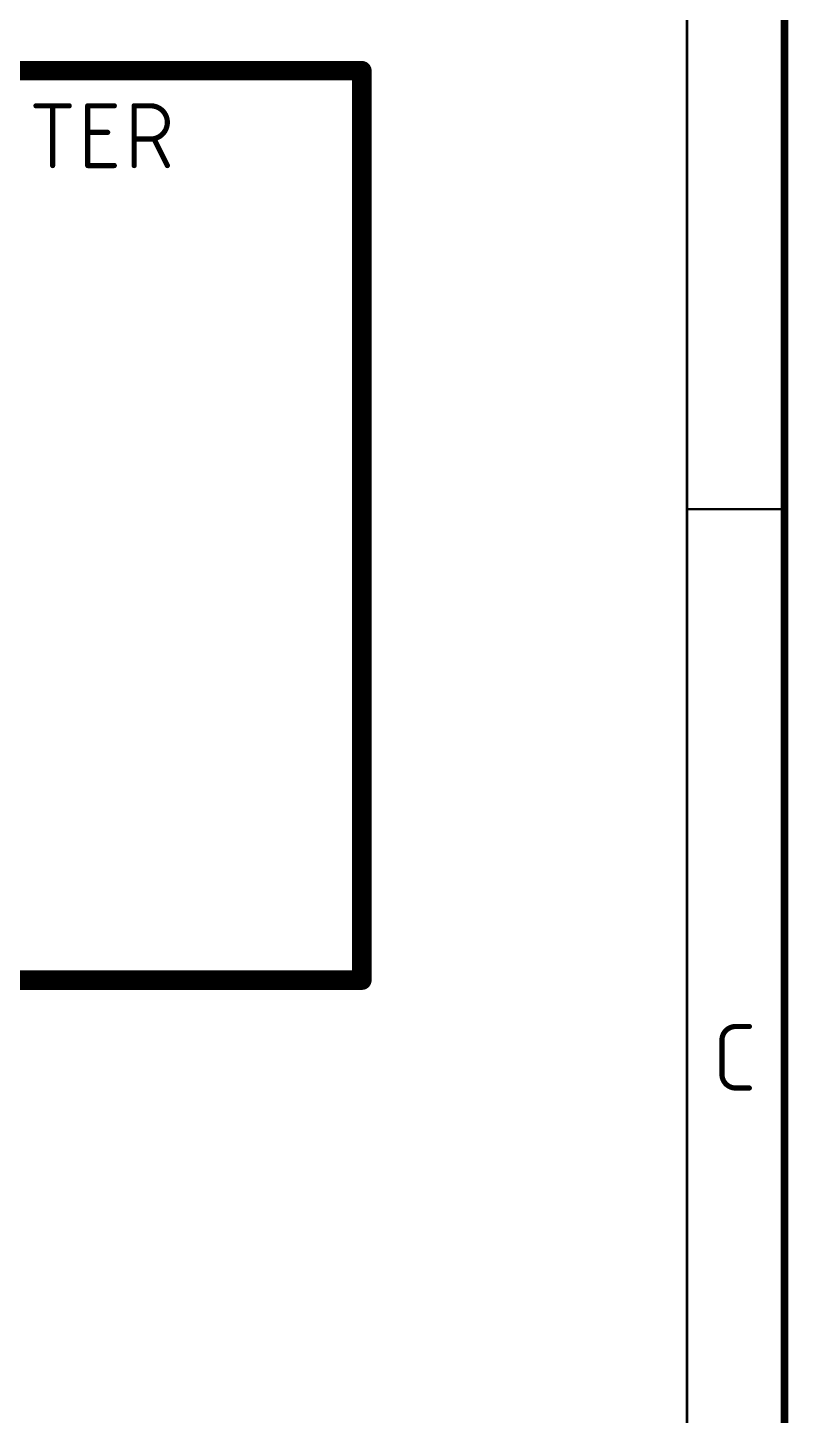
# Model space of a CAD drawing. Extents: x -56 to 205, y -3 to 177.
# Drawn here: x 174.9 to 204.6, y 51.6 to 105.8 of the extents above; entities that cross this region are included whole.
import ezdxf

# ---------------------------------------------------------------- set-up
doc = ezdxf.new("R2010")
doc.units = 0
doc.layers.add('90', color=214, linetype='CONTINUOUS')
doc.layers.add('94', color=14, linetype='CONTINUOUS')

msp = doc.modelspace()

# ---------------------------------------------------------------- linework, layer by layer
at = {"layer": '90'}
for points, const_width in [([(187.96, 104.14), (111.76, 104.14)], 0.762), ([(187.96, 68.58), (187.96, 104.14)], 0.762), ([(175.2259, 102.7684), (176.5242, 102.7684)], 0.2032), ([(175.875, 100.4316), (175.875, 102.7684)], 0.2032), ([(177.2467, 100.4316), (177.2467, 102.7684)], 0.2032), ([(177.2467, 102.7684), (178.2852, 102.7684)], 0.2032), ([(179.0601, 100.4316), (179.0601, 102.7684)], 0.2032), ([(179.0601, 102.7684), (179.7092, 102.7684)], 0.2032), ([(177.2467, 101.7298), (178.0256, 101.7298)], 0.2032), ([(179.7092, 101.4702), (179.0601, 101.4702)], 0.2032), ([(180.3583, 100.4316), (179.839, 101.4702)], 0.2032), ([(178.2852, 100.4316), (177.2467, 100.4316)], 0.2032), ([(111.76, 68.58), (187.96, 68.58)], 0.762)]:
    msp.add_lwpolyline(points, dxfattribs=dict(at, const_width=const_width))
for points, const_width in [([(188.1505, 104.14, 1), (187.7695, 104.14)], 0.381), ([(187.96, 103.9495, 1), (187.96, 104.3305)], 0.381), ([(175.2259, 102.8192, 1), (175.2259, 102.7176)], 0.1016), ([(175.9258, 102.7684, 1), (175.8242, 102.7684)], 0.1016), ([(176.5242, 102.7176, 1), (176.5242, 102.8192)], 0.1016), ([(177.2975, 102.7684, 1), (177.1959, 102.7684)], 0.1016), ([(177.2467, 102.8192, 1), (177.2467, 102.7176)], 0.1016), ([(178.2852, 102.7176, 1), (178.2852, 102.8192)], 0.1016), ([(179.1109, 102.7684, 1), (179.0093, 102.7684)], 0.1016), ([(179.0601, 102.8192, 1), (179.0601, 102.7176)], 0.1016), ([(179.7092, 101.4702, 1), (179.7092, 102.7684)], 0.2032), ([(179.7092, 102.8192, 1), (179.7092, 102.7176)], 0.1016), ([(179.7092, 102.7176, 1), (179.7092, 102.8192)], 0.1016), ([(177.2467, 101.7806, 1), (177.2467, 101.679)], 0.1016), ([(178.0256, 101.679, 1), (178.0256, 101.7806)], 0.1016), ([(179.0601, 101.521, 1), (179.0601, 101.4194)], 0.1016), ([(179.7092, 101.521, 1), (179.7092, 101.4194)], 0.1016), ([(179.7092, 101.4194, 1), (179.7092, 101.521)], 0.1016), ([(179.8845, 101.4929, 1), (179.7936, 101.4475)], 0.1016), ([(175.8242, 100.4316, 1), (175.9258, 100.4316)], 0.1016), ([(177.2467, 100.4824, 1), (177.2467, 100.3808)], 0.1016), ([(177.1959, 100.4316, 1), (177.2975, 100.4316)], 0.1016), ([(178.2852, 100.3808, 1), (178.2852, 100.4824)], 0.1016), ([(179.0093, 100.4316, 1), (179.1109, 100.4316)], 0.1016), ([(180.3129, 100.4089, 1), (180.4037, 100.4543)], 0.1016), ([(187.96, 68.3895, 1), (187.96, 68.7705)], 0.381), ([(187.7695, 68.58, 1), (188.1505, 68.58)], 0.381)]:
    msp.add_lwpolyline(points, format="xyb", dxfattribs=dict(at, const_width=const_width))
at = {"layer": '94'}
for points, const_width in [([(204.47, -2.54), (204.47, 176.53)], 0.3), ([(200.66, 1.27), (200.66, 172.72)], 0.1), ([(204.47, 86.995), (200.66, 86.995)], 0.1), ([(202.565, 66.7672), (203.0998, 66.7672)], 0.2032), ([(202.0302, 64.8952), (202.0302, 66.2323)], 0.2032), ([(203.0998, 64.3603), (202.565, 64.3603)], 0.2032)]:
    msp.add_lwpolyline(points, dxfattribs=dict(at, const_width=const_width))
for points, const_width in [([(200.66, 87.02, 1), (200.66, 86.97)], 0.05), ([(204.47, 86.97, 1), (204.47, 87.02)], 0.05), ([(202.565, 66.7672, 0.4142), (202.0302, 66.2323)], 0.2032), ([(202.565, 66.8179, 1), (202.565, 66.7164)], 0.1016), ([(202.565, 66.7164, 1), (202.565, 66.8179)], 0.1016), ([(203.0998, 66.7164, 1), (203.0998, 66.8179)], 0.1016), ([(202.081, 66.2323, 1), (201.9794, 66.2323)], 0.1016), ([(201.9794, 66.2323, 1), (202.081, 66.2323)], 0.1016), ([(202.0302, 64.8952, 0.4142), (202.565, 64.3603)], 0.2032), ([(202.081, 64.8952, 1), (201.9794, 64.8952)], 0.1016), ([(201.9794, 64.8952, 1), (202.081, 64.8952)], 0.1016), ([(202.565, 64.4111, 1), (202.565, 64.3096)], 0.1016), ([(202.565, 64.3096, 1), (202.565, 64.4111)], 0.1016), ([(203.0998, 64.3096, 1), (203.0998, 64.4111)], 0.1016)]:
    msp.add_lwpolyline(points, format="xyb", dxfattribs=dict(at, const_width=const_width))

doc.saveas('drawing.dxf')
